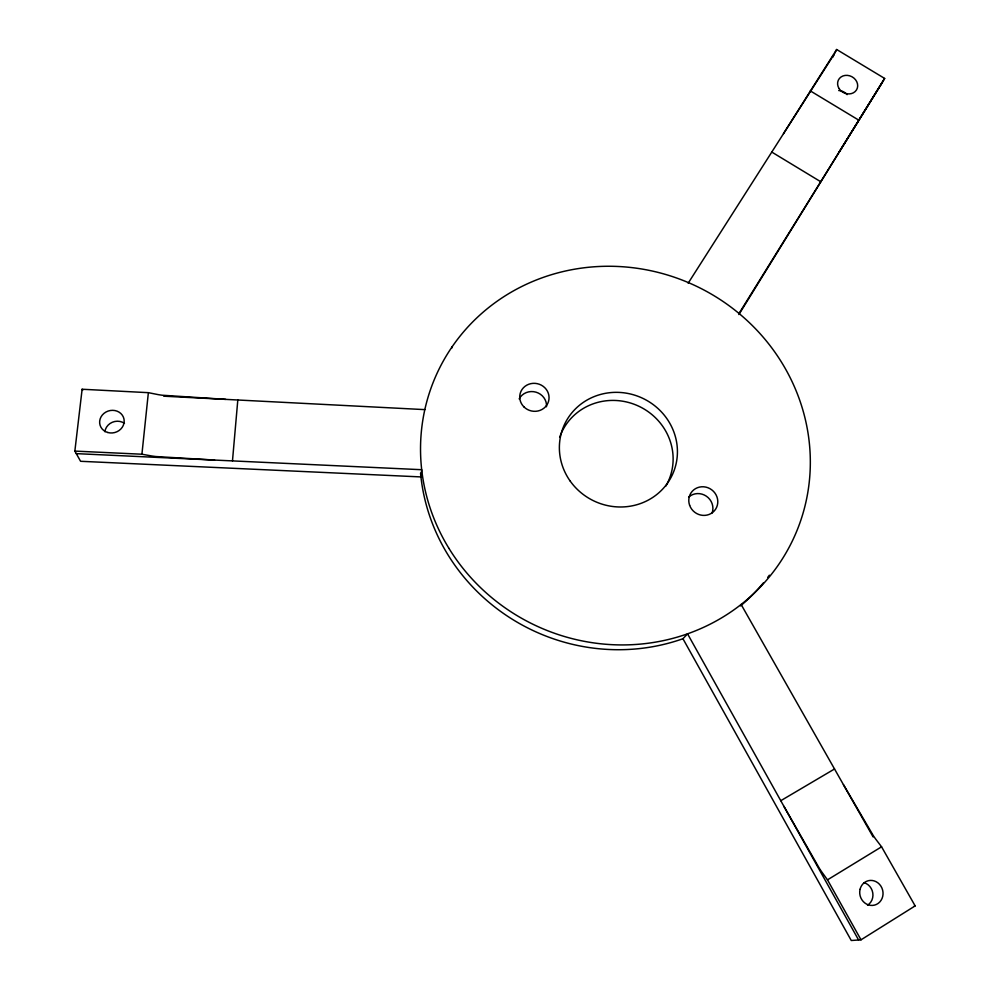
<?xml version="1.0" encoding="UTF-8"?>
<svg xmlns="http://www.w3.org/2000/svg" width="990" height="990" viewBox="0 0 990 990"><rect width="100%" height="100%" fill="white"/><g stroke="black" fill="none" stroke-linecap="round" stroke-linejoin="round"><path stroke-width="1.49" d="M232.477 460.894L237.81 399.997M214.57 460.065L155.838 456.539A36.246 9.294 4.5 0 1 151.693 455.969L141.917 454.224L148.364 392.671L82.121 389.243L74.856 451.094L80.586 461.291L420.936 476.92L421.69 469.706L76.279 453.63M452.009 347.861L452.158 346.748M688.161 283.214L833.877 54.673M832.726 57.272L834.05 54.673M834.706 53.373L836.661 49.5L884.652 78.433L738.887 314.56M836.661 49.5L805.6 98.604A31.111 1.448 -59 0 1 803.707 101.685L783.486 133.638M884.652 78.433L839.186 151.977M739.023 313.471L882.486 82.182M843.43 784.637L873.304 835.647A36.37 9.368 59.4 0 0 875.667 839.05L881.57 846.809L915.144 905.899L861.015 939.819L851.264 940.5L682.952 638.736L687.543 633.835L858.59 939.993M783.894 806.305L819.398 868.403A36.766 8.316 59.9 0 0 821.725 871.881L827.491 879.85L881.57 846.809M780.776 800.7L834.533 768.982M914.302 905.999L915.144 905.899M74.856 451.094L141.917 454.224M163.734 396.186L424.834 409.625M225.683 399.366L162.1 395.22A35.813 10.271 5.1 0 1 158.004 394.589L148.364 392.671M810.265 90.857L858.763 120.149M771.742 152.052L820.735 181.739M741.114 604.469L873.118 836.934M827.491 879.85L861.015 939.819M82.121 389.243L82.677 390.382M104.903 431.739A12.115 11.039 -16.1 0 1 112.266 422.285A12.115 11.039 -16.1 0 1 124.455 423.349M769.379 575.19A193.681 185.415 25.1 0 1 767.696 577.442M763.29 582.986A193.681 185.415 25.1 0 1 740.52 605.905M682.952 638.736A193.681 185.415 25.1 0 1 420.552 473.121M864.134 882.696A12.338 11.385 74.8 0 1 872.796 893.042A12.338 11.385 74.8 0 1 867.537 905.207M838.728 90.548A10.16 8.873 27.8 0 1 847.106 94.644M559.635 437.394A58.67 56.133 25.1 0 1 638.253 405.962A58.67 56.133 25.1 0 1 665.849 486.078M519.156 398.871A14.504 13.786 14.1 0 1 535.937 392.151A14.504 13.786 14.1 0 1 546.505 406.742M688.681 497.091A14.553 13.897 37.5 0 1 706.34 496.176A14.553 13.897 37.5 0 1 712.095 513.006M448.977 548.411A196.441 187.741 25.1 0 0 786.456 552.123A196.441 187.741 25.1 0 0 610.842 266.273A196.441 187.741 25.1 0 0 448.977 548.411M107.749 432.494A12.363 11.249 -15.6 0 0 123.998 419.104A12.363 11.249 -15.6 0 0 103.975 413.375A12.363 11.249 -15.6 0 0 107.749 432.494M860.05 889.354A12.585 11.595 74.3 0 0 874.578 905.095A12.585 11.595 74.3 0 0 879.491 884.305A12.585 11.595 74.3 0 0 860.05 889.354M839.074 88.568A10.333 8.997 27.8 0 0 856.486 89.954A10.333 8.997 27.8 0 0 847.341 75.364A10.333 8.997 27.8 0 0 839.074 88.568M570.03 480.843A59.511 56.838 25.2 0 0 671.888 475.745A59.511 56.838 25.2 0 0 613.293 392.411A59.511 56.838 25.2 0 0 570.03 480.843M523.908 406.865A14.714 13.959 14.4 0 0 548.522 401.42A14.714 13.959 14.4 0 0 530.739 383.675A14.714 13.959 14.4 0 0 523.908 406.865M689.622 505.284A14.751 14.07 37.3 0 0 714.347 510.84A14.751 14.07 37.3 0 0 705.882 487.117A14.751 14.07 37.3 0 0 689.622 505.284"/></g></svg>
